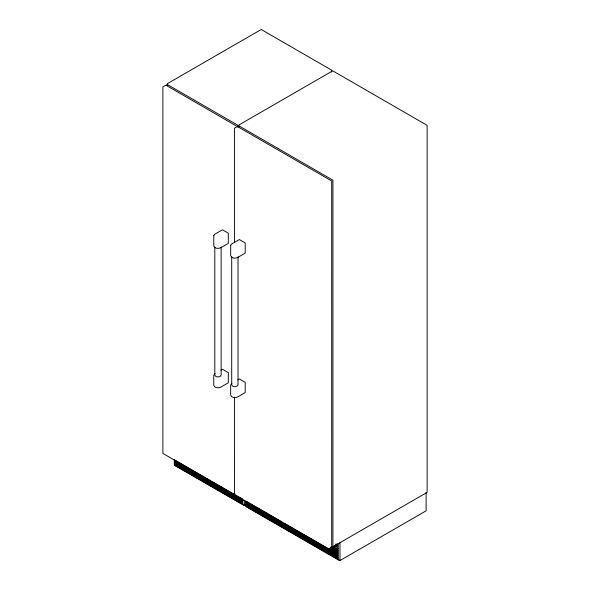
<?xml version="1.0" encoding="UTF-8"?>
<svg xmlns="http://www.w3.org/2000/svg" width="590" height="590" viewBox="0 0 590 590"><rect width="100%" height="100%" fill="white"/><g stroke="black" fill="none" stroke-linecap="round" stroke-linejoin="round"><path stroke-width="0.89" d="M231.966 383.22L230.653 385.041L230.653 395.049C231.354 397.955 235.572 398.044 237.785 396.864L245.197 392.564L245.219 382.431L239.415 378.994L237.763 379.872M215.07 373.463L213.757 375.284L213.757 385.292C214.465 388.205 218.684 388.286 220.889 387.114L228.301 382.807L228.323 372.673L222.519 369.244L220.867 370.114M234.857 493.262L233.33 494.088L162.899 453.408L162.899 86.833L165.849 85.167L236.302 125.943M242.704 499.125L212.518 481.772M242.704 504.362L243.043 503.58L174.979 464.286L174.522 464.522L174.544 465.082L244.584 505.401L246.31 504.465M338.092 559.46L338.446 558.671L246.539 505.601L246.082 505.837L246.104 506.397L340.039 560.5L426.113 510.822L426.113 492.473M333.114 546.65L427.123 492.377L427.123 125.331L332.716 70.822L238.862 125.014L238.81 126.983M331.543 547.232L332.922 546.436L332.922 180.193L238.98 125.899L237.6 126.732M339.951 542.682L340.002 559.984L339.25 560.441L245.853 506.537L245.823 501.021M336.838 543.781C340.408 545.042 337.421 546.687 335.614 544.12M336.049 545.072C340.88 546.856 337.561 548.619 334.825 545.403M334.464 545.898C341.757 548.907 337.878 550.625 333.239 546.237M332.089 546.274L338.446 549.946L338.476 550.507L338.055 550.75L331.654 547.063M330.503 547.1L338.446 551.687L338.483 552.211L338.055 552.491L330.068 547.896M329.707 548.39L338.446 553.435L338.446 554.017L338.055 554.239L284.129 523.116M174.544 459.846L210.962 480.872M246.104 501.161L282.566 522.216M331.713 72.127L331.698 70.195L261.208 29.5L167.302 83.699L167.25 85.668M244.592 500.342L244.592 504.9L243.84 505.357L174.293 465.222L174.264 459.706M238.036 256.775L238.036 384.798C237.357 387.365 232.386 387.372 231.708 384.798L231.708 256.775M237.512 126.99L237.46 125.021L167.42 84.584L166.041 85.425M234.437 242.402L234.437 128.2L237.357 126.474L331.713 180.983L331.698 547.505L328.741 549.172L234.451 494.722L234.437 397.033M221.139 247.026L221.139 375.041C220.461 377.615 215.49 377.615 214.812 375.041L214.812 247.026M213.794 235.535L213.757 245.86C214.465 248.766 218.684 248.855 220.889 247.675L228.301 243.375L228.301 233.175L222.452 229.79L214.649 234.296L213.794 235.535M230.69 245.285L230.653 255.61C231.354 258.523 235.572 258.612 237.785 257.432L245.197 253.132L245.197 242.925L239.341 239.547L231.546 244.054L230.69 245.285M174.522 461.033L174.544 461.594L242.608 500.888L243.065 500.652L243.043 500.091L174.979 460.797L174.544 461.004M174.522 462.781L174.544 463.334L242.608 502.636L243.065 502.4L243.043 501.839L174.979 462.545L174.544 462.752M246.082 502.348L246.104 502.909L338.018 555.972L338.476 555.736L338.446 555.175L246.539 502.112L246.082 502.348M246.082 504.089L246.104 504.649L338.018 557.72L338.476 557.484L338.446 556.923L246.539 503.86L246.082 504.089"/></g></svg>
